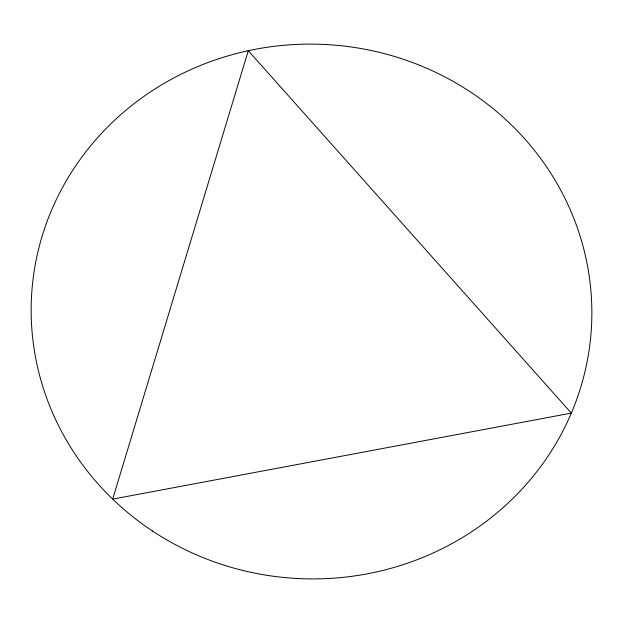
<?xml version="1.0" encoding="UTF-8"?>
<svg xmlns="http://www.w3.org/2000/svg" width="623" height="623" viewBox="0 0 623 623"><rect width="100%" height="100%" fill="white"/><g stroke="black" fill="none" stroke-linecap="round" stroke-linejoin="round"><path stroke-width="0.93" d="M248.273 50.704L112.67 499.116L571.338 413.111L248.273 50.704M152.635 531.108A280.389 267.376 2.9 0 0 590.986 333.85A280.389 267.376 2.9 0 0 190.887 69.566A280.389 267.376 2.9 0 0 152.635 531.108"/></g></svg>
